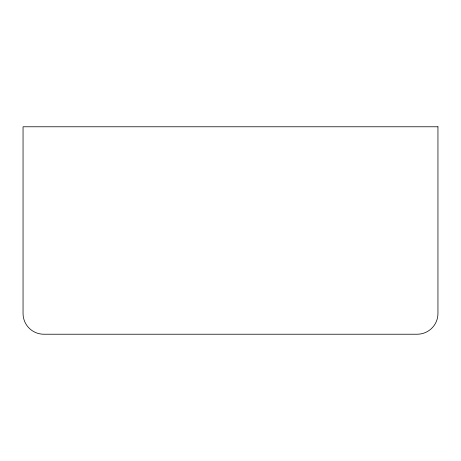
<?xml version="1.0" encoding="UTF-8"?>
<svg xmlns="http://www.w3.org/2000/svg" width="461" height="461" viewBox="0 0 461 461"><rect width="100%" height="100%" fill="white"/><g stroke="black" fill="none" stroke-linecap="round" stroke-linejoin="round"><path stroke-width="0.69" d="M437.95 126.775L23.05 126.775L23.05 313.48A20.745 20.745 0 0 0 43.795 334.225L417.205 334.225A20.745 20.745 0 0 0 437.95 313.48L437.95 126.775"/></g></svg>
